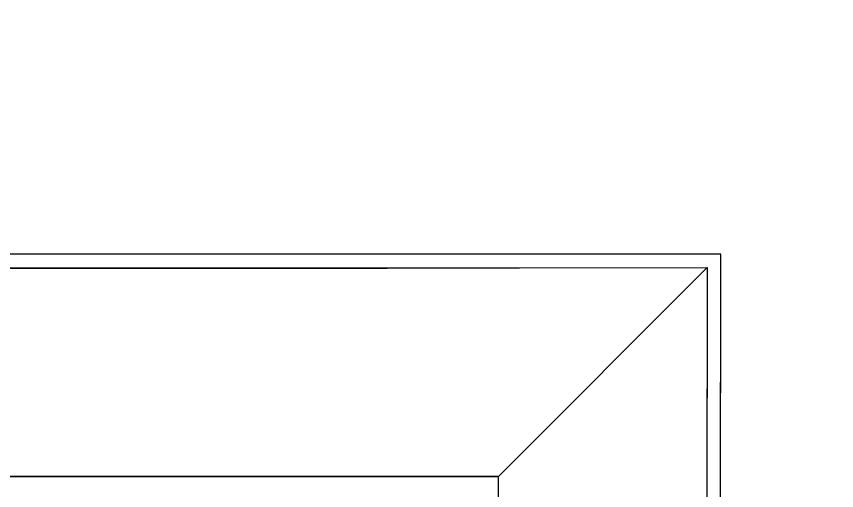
# Model space of a CAD drawing. Header units: metres. Extents: x -23 to 596, y -641 to 260.
# Drawn here: x 313.2 to 456.3, y -325.3 to -242.6 of the extents above; entities that cross this region are included whole.
import ezdxf

# ---------------------------------------------------------------- set-up
doc = ezdxf.new("R2010")
doc.units = ezdxf.units.M

msp = doc.modelspace()

# ---------------------------------------------------------------- linework, layer by layer
for p, q in [((436.07, -284.05), (248.25, -284.1)), ((436.01, -368.26), (436.07, -284.05)), ((245.87, -286.49), (433.69, -286.43)), ((433.69, -286.43), (397.28, -322.84)), ((433.69, -286.43), (433.63, -370.64)), ((397.28, -322.84), (257.54, -322.84)), ((257.54, -322.84), (397.28, -322.84)), ((315.11, -322.84), (315.11, -322.84)), ((316.61, -322.84), (316.61, -322.84)), ((327.61, -322.84), (327.61, -322.84)), ((329.11, -322.84), (329.11, -322.84)), ((397.28, -406.99), (397.28, -322.84))]:
    msp.add_line(p, q)
msp.add_lwpolyline([(493.34, -368.26), (436.01, -368.26), (436.01, -332.47), (436.07, -284.05), (401.2, -284.07), (376.65, -284.1), (281.09, -284.1), (248.25, -284.1), (248.25, -260.21), (248.25, -235.85), (247.77, -235.85), (245.87, -235.85), (245.87, -266.47), (245.87, -286.49), (279.64, -286.49), (377.92, -286.49), (400.96, -286.46), (433.69, -286.43), (433.63, -331.88), (433.63, -370.64), (495.73, -370.64)])

doc.saveas('drawing.dxf')
